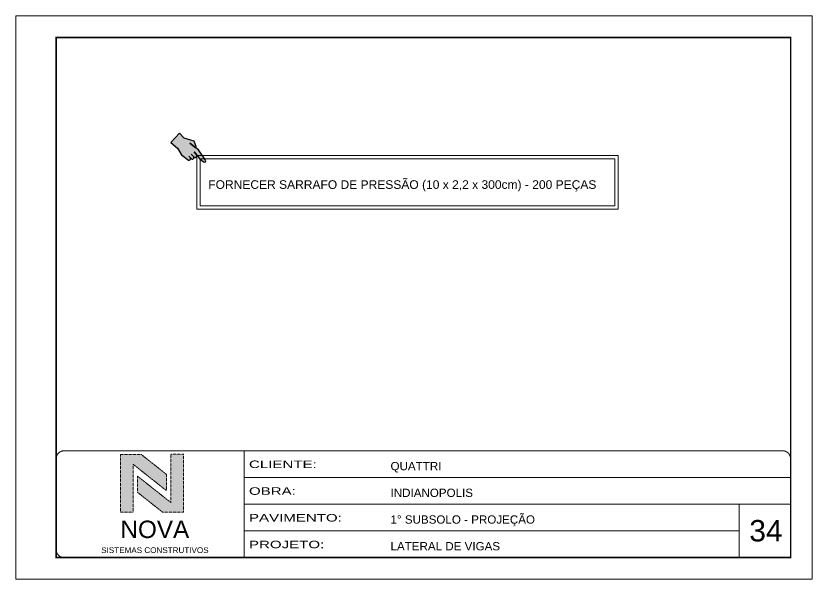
# Model space of a CAD drawing. Header units: millimetres. Extents: x 2921 to 9246, y 316 to 11751.
# Drawn here: x 4506 to 5991, y 316 to 1366 of the extents above; entities that cross this region are included whole.
import ezdxf

# ---------------------------------------------------------------- set-up
doc = ezdxf.new("R2010")
doc.units = ezdxf.units.MM
doc.linetypes.add('CONTINUO', pattern=[0])
doc.linetypes.add('DASHED', pattern=[0.75, 0.5, -0.25])
for name, color, linetype, lineweight in [('CARIMBO', 255, 'Continuous', 9), ('CARIMBO-LEGENDA', 75, 'Continuous', 15), ('contorno de painel', 7, 'Continuous', 13), ('Folhas', 255, 'Continuous', 9), ('SARRAFO DE PRESSAO', 251, 'DASHED', 9)]:
    doc.layers.add(name, color=color, linetype=linetype, lineweight=lineweight)
for name, color, linetype in [('COTA', 241, 'Continuous'), ('REGUA-80', 111, 'Continuous'), ('va165-sec', 5, 'DASHED')]:
    doc.layers.add(name, color=color, linetype=linetype)
doc.styles.add('arial', font='arial.ttf')
doc.styles.add('Tecnologia', font='')
doc.styles.get('Tecnologia').set_extended_font_data('Forgotten Futurist')

# ---------------------------------------------------------------- blocks, each defined once
blk = doc.blocks.new('A$C64660E27')
at = {"layer": 'COTA', "true_color": 0x1a1a1a}
h = blk.add_hatch(color=250, dxfattribs=at)
h.dxf.hatch_style = 1
h.paths.add_polyline_path([(185.4, -11.6), (142.4, -11.6), (142.4, -131.6), (168.8, -131.6), (168.8, -32.2), (237.7, -86.7), (237.7, -53)])
at = {"layer": 'COTA'}
h = blk.add_hatch(color=20, dxfattribs=at)
h.dxf.hatch_style = 1
h.paths.add_polyline_path([(273, -11.4), (246.6, -11.4), (246.6, -111.1), (177.7, -56.6), (177.7, -90.2), (230, -131.6), (273, -131.6)])
for p, q in [((142.4, -131.6), (142.4, -11.6)), ((142.4, -11.6), (185.4, -11.6)), ((185.4, -11.6), (237.7, -53)), ((273, -11.4), (246.6, -11.4)), ((246.6, -111.1), (246.6, -11.4)), ((273, -11.4), (273, -131.6)), ((168.8, -32.2), (237.7, -86.7)), ((168.8, -131.6), (168.8, -32.2)), ((246.6, -111.1), (177.7, -56.6)), ((177.7, -90.2), (177.7, -56.6)), ((237.7, -86.7), (237.7, -53)), ((230, -131.6), (177.7, -90.2)), ((142.4, -131.6), (168.8, -131.6)), ((273, -131.6), (230, -131.6))]:
    blk.add_line(p, q)
at = {"layer": 'CARIMBO-LEGENDA', "color": 7, "linetype": 'Continuous', "ltscale": 100, "style": 'arial'}
blk.add_text('NOVA', height=36, dxfattribs=at).set_placement((142.4, -184.8))
at = {"layer": 'CARIMBO-LEGENDA', "color": 7, "linetype": 'Continuous', "style": 'arial'}
blk.add_text('SISTEMAS CONSTRUTIVOS', height=12, dxfattribs=at).set_placement((102.5, -216))
blk = doc.blocks.new('9999999999')
at = {"color": 30, "linetype": 'CONTINUO'}
for p, q in [((98564.6, 34230.2), (98564.6, 34429.4)), ((98564.6, 34379.6), (99584, 34379.6)), ((98564.6, 34329.8), (99488, 34329.8)), ((99584, 34329.8), (99488, 34329.8)), ((99488, 34329.8), (99488, 34230.2)), ((98564.6, 34280), (99488, 34280))]:
    blk.add_line(p, q, dxfattribs=at)
at = {"color": 30, "linetype": 'CONTINUO', "const_width": 2}
blk.add_lwpolyline([(99584, 34230.2), (99584, 34414.4, 0.414214), (99569, 34429.4), (98229, 34429.4, 0.414214), (98214, 34414.4), (98214, 34245.2, 0.414214), (98229, 34230.2), (99584, 34230.2)], format="xyb", dxfattribs=at)
at = {"layer": 'Folhas'}
blk.add_lwpolyline([(98139, 34190.2), (99624, 34190.2), (99624, 35240.2), (98139, 35240.2)], close=True, dxfattribs=at)
at = {"layer": 'Folhas', "color": 30, "const_width": 3}
blk.add_lwpolyline([(98214, 34230.2), (99584, 34230.2), (99584, 35200.2), (98214, 35200.2)], close=True, dxfattribs=at)
at = {"xscale": 0.9, "yscale": 0.9, "zscale": 0.9}
blk.add_blockref('A$C64660E27', (98205.8, 34433.1), dxfattribs=at)
at = {"color": 7, "linetype": 'Continuous', "ltscale": 5, "style": 'arial'}
for s, height, p in [('QUATTRI', 15.48, (98837.7, 34393.1)), ('INDIANOPOLIS', 15.483, (98837.7, 34343.3)), ('1° SUBSOLO - PROJEÇÃO', 15.483, (98837.7, 34293.5)), ('LATERAL DE VIGAS', 15.483, (98837.7, 34243.7))]:
    blk.add_text(s, height=height, dxfattribs=at).set_placement(p)
at = {"layer": 'Folhas', "color": 7, "style": 'Tecnologia', "width": 1.5}
for s, p in [('CLIENTE:', (98573.7, 34397.2)), ('OBRA:', (98573.7, 34347.3)), ('PAVIMENTO:', (98573.7, 34297.5)), ('PROJETO:', (98573.7, 34247.7))]:
    blk.add_text(s, height=14, dxfattribs=at).set_placement(p)
blk = doc.blocks.new('INDICADOR')
at = {"layer": 'va165-sec', "ltscale": 100}
blk.add_hatch(color=61, dxfattribs=at).paths.add_polyline_path([(-59.7, -24.5), (-37.5, -24.3), (-35.4, -22.8), (-34.7, -18.5), (-36.9, -15.9), (-32.1, -16.5), (-29.9, -15.1), (-29.3, -11.2), (-31.5, -8.9), (-29.5, -9.3), (-27.5, -7.7), (-26.6, -3.4), (-28.9, -0.4), (-18.5, -2.8), (-3.7, -3.1), (-0.7, -1.9), (0, 0), (-1.3, 2.8), (-2.9, 3.5), (-33.7, 13.2), (-42.6, 13.1), (-44, 16), (-56.7, 23.9), (-82.1, 13.8), (-99.5, 16.7), (-102.1, -17), (-79.1, -17.5)])
at = {"layer": 'REGUA-80', "color": 1}
blk.add_lwpolyline([(-102.1, -17), (-79.1, -17.5), (-59.7, -24.5), (-37.5, -24.3), (-35.4, -22.8), (-34.7, -18.5), (-36.9, -15.9), (-43.1, -15.1), (-32.1, -16.5), (-29.9, -15.1), (-29.3, -11.2), (-31.5, -8.9), (-41.5, -7), (-29.5, -9.3), (-27.5, -7.7), (-26.6, -3.4), (-28.9, -0.4), (-39.8, 2.2), (-18.5, -2.8), (-3.7, -3.1), (-0.7, -1.9), (0, 0), (-1.3, 2.8), (-2.9, 3.5), (-33.7, 13.2), (-42.6, 13.1), (-61.9, 12.9), (-42.6, 13.1), (-44, 16), (-56.7, 23.9), (-82.1, 13.8), (-99.5, 16.7), (-102.1, -17)], dxfattribs=at)
blk = doc.blocks.new('DEDADA')
at = {"linetype": 'Continuous', "ltscale": 100, "xscale": 0.5000000000004939, "yscale": 0.5000000000004939, "zscale": 0.5000000000004939, "rotation": 321.5463332659798}
blk.add_blockref('INDICADOR', (63.1, 17), dxfattribs=at)

msp = doc.modelspace()

# ---------------------------------------------------------------- linework, layer by layer
at = {"layer": 'contorno de painel', "color": 1}
for points in [[(4843.71, 1105.74), (5629.29, 1105.74), (5629.29, 1005.55), (4843.71, 1005.55)], [(4849.97, 1099.48), (5623.03, 1099.48), (5623.03, 1011.81), (4849.97, 1011.81)]]:
    msp.add_lwpolyline(points, close=True, dxfattribs=at)

# ---------------------------------------------------------------- block references
at = {"lineweight": 5, "xscale": 1.432821714138108, "yscale": 1.432821714138108, "zscale": 0.4776072380460363}
msp.add_blockref('DEDADA', (4769.24, 1069.51), dxfattribs=at)
at = {"layer": 'SARRAFO DE PRESSAO', "color": 6, "linetype": 'ByBlock'}
msp.add_blockref('9999999999', (-93632.85, -33874.28), dxfattribs=at)

# ---------------------------------------------------------------- texts
at = {"layer": 'CARIMBO', "color": 1, "style": 'arial'}
msp.add_text('FORNECER SARRAFO DE PRESSÃO (10 x 2,2 x 300cm) - 200 PEÇAS', height=16.0518, dxfattribs=at).set_placement((4864.93, 1043.49))
at = {"layer": 'CARIMBO', "style": 'arial'}
msp.add_text('34', height=40, dxfattribs=at).set_placement((5873.99, 386.07))

doc.saveas('drawing.dxf')
